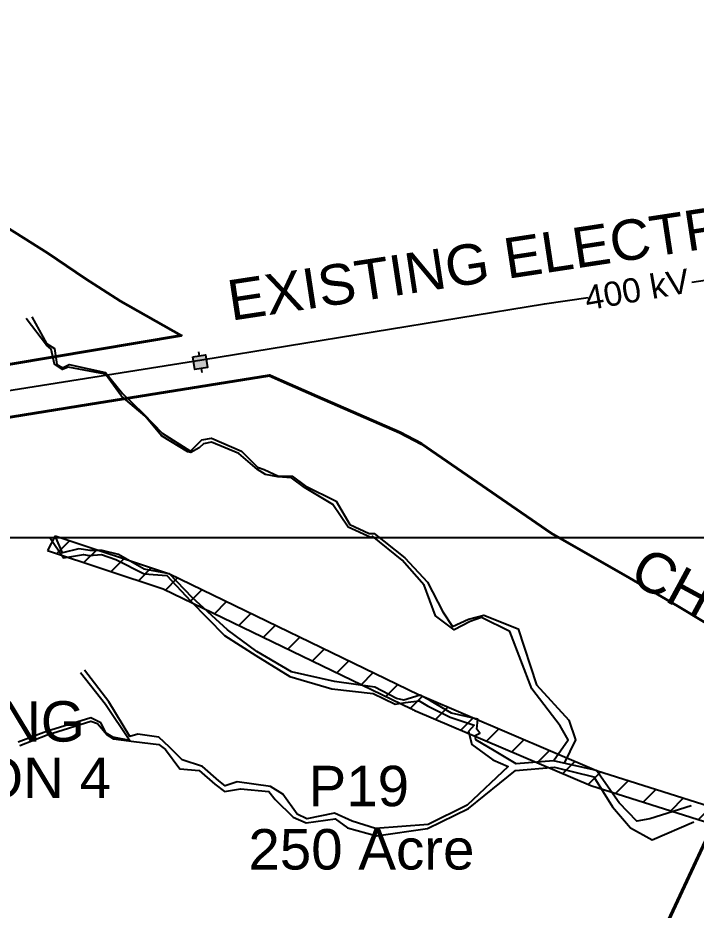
# Model space of a CAD drawing. Header units: metres. Extents: x 201400 to 215600, y 173235 to 1738400.
# Drawn here: x 208207 to 209045, y 1736039 to 1737143 of the extents above; entities that cross this region are included whole.
import ezdxf

# ---------------------------------------------------------------- set-up
doc = ezdxf.new("R2010")
doc.units = ezdxf.units.M
doc.layers.add('250Acres', color=7, linetype='Continuous', lineweight=25)
for name, color, linetype in [('400 KV POWER LINE', 1, 'Continuous'), ('GRID LINES', 250, 'Continuous'), ('name power lines', 1, 'Continuous'), ('new streem', 7, 'Continuous'), ('VILLAGE NAMES', 5, 'Continuous')]:
    doc.layers.add(name, color=color, linetype=linetype)
doc.layers.add('STREAM', color=7, linetype='Continuous', lineweight=0, true_color=0x3dcfff)
doc.styles.get("Standard").update_dxf_attribs({"font": 'arial.ttf', "height": 50})
doc.linetypes.add('ZIGZAG', pattern='A,0.0001,-0.2,[131,ltypeshp.shx,S=0.2,R=0,X=-0.2,Y=0],-0.4,[131,ltypeshp.shx,S=0.2,R=180,X=0.2,Y=0],-0.2', length=0.8001)

msp = doc.modelspace()

# ---------------------------------------------------------------- hatches: boundary and pattern name
at = {"layer": 'name power lines', "linetype": 'Continuous', "ltscale": 190}
h = msp.add_hatch(color=1, dxfattribs=at)
h.paths.add_polyline_path([(201640, 1735685.8), (201655.8, 1735688), (201658, 1735672.2), (201642.2, 1735670)])
h.paths.add_polyline_path([(202044, 1735744.8), (202059.8, 1735747), (202062, 1735731.2), (202046.2, 1735729)])
h.paths.add_polyline_path([(202465, 1735801.8), (202480.8, 1735804), (202483, 1735788.2), (202467.2, 1735786)])
h.paths.add_polyline_path([(202891, 1735863.8), (202906.8, 1735866), (202909, 1735850.2), (202893.2, 1735848)])
h.paths.add_polyline_path([(203298, 1735920.8), (203313.8, 1735923), (203316, 1735907.2), (203300.2, 1735905)])
h.paths.add_polyline_path([(203725, 1735982.8), (203740.8, 1735985), (203743, 1735969.2), (203727.2, 1735967)])
h.paths.add_polyline_path([(204121, 1736037.8), (204136.8, 1736040), (204139, 1736024.2), (204123.2, 1736022)])
h.paths.add_polyline_path([(204548, 1736095.8), (204563.8, 1736098), (204566, 1736082.2), (204550.2, 1736080)])
h.paths.add_polyline_path([(204985.8, 1736168.6), (205001.6, 1736171.2), (205004.2, 1736155.4), (204988.4, 1736152.8)])
h.paths.add_polyline_path([(205407.8, 1736238.6), (205423.6, 1736241.2), (205426.2, 1736225.4), (205410.4, 1736222.8)])
h.paths.add_polyline_path([(205839.8, 1736307.6), (205855.6, 1736310.2), (205858.2, 1736294.4), (205842.4, 1736291.8)])
h.paths.add_polyline_path([(206269.8, 1736375.6), (206285.6, 1736378.2), (206288.2, 1736362.4), (206272.4, 1736359.8)])
h.paths.add_polyline_path([(206703.8, 1736446.6), (206719.6, 1736449.2), (206722.2, 1736433.4), (206706.4, 1736430.8)])
h.paths.add_polyline_path([(207133.8, 1736514.6), (207149.6, 1736517.2), (207152.2, 1736501.4), (207136.4, 1736498.8)])
h.paths.add_polyline_path([(207574.8, 1736586.6), (207590.6, 1736589.2), (207593.2, 1736573.4), (207577.4, 1736570.8)])
h.paths.add_polyline_path([(207987.8, 1736653.6), (208003.6, 1736656.2), (208006.2, 1736640.4), (207990.4, 1736637.8)])
h.paths.add_polyline_path([(208422.8, 1736723.6), (208438.6, 1736726.2), (208441.2, 1736710.4), (208425.4, 1736707.8)])
at = {"layer": 'new streem'}
h = msp.add_hatch(dxfattribs=at)
h.set_pattern_fill('ANSI31', color=151, scale=10)
h.set_pattern_definition([(45, (-23236.586, 12245.986), (-22.4506403, 22.4506403), [])])
h.paths.add_polyline_path([(209227.4, 1736113.5, 0.047567), (209209.9, 1736120.9), (208922, 1736212), (208706.2, 1736304.1, -0.011858), (208701.9, 1736306), (208394, 1736455), (208253, 1736502), (208243.4, 1736484.1), (208386.5, 1736436.4), (208693.2, 1736288, 0.011858), (208698.3, 1736285.7), (208915, 1736193.2), (209203.9, 1736101.8, -0.047567), (209217.9, 1736095.9), (209488.4, 1735949.2, -0.040161), (209499.2, 1735942.3), (210038.4, 1735526.2), (210048, 1735544), (209511.4, 1735958.1, 0.040161), (209497.9, 1735966.8)])

# ---------------------------------------------------------------- linework, layer by layer
at = {"color": 1, "linetype": 'Continuous', "ltscale": 50}
for p, q in [((208429.9, 1736729.8), (208430.7, 1736724.9)), ((208433.3, 1736709.1), (208434.1, 1736704.2))]:
    msp.add_line(p, q, dxfattribs=at)
msp.add_lwpolyline([(208422.8, 1736723.6), (208438.6, 1736726.2), (208441.2, 1736710.4), (208425.4, 1736707.8), (208422.8, 1736723.6)], dxfattribs=at)
at = {"layer": '250Acres', "color": 5, "lineweight": 40}
msp.add_line((209155.3, 1736336.1), (208825.8, 1735629.4), dxfattribs=at)
at = {"layer": '250Acres', "color": 5, "lineweight": 40, "flags": 128}
for points in [[(208243.7, 1736851.8), (208149.9, 1736910.9), (207982.9, 1737060), (207875.6, 1737142.9), (207875.6, 1736660.6), (208408.7, 1736750), (208333.5, 1736792.3), (208289.8, 1736820.6)], [(209155.3, 1736336.1), (209145, 1736341.3), (209022.8, 1736415), (208963.3, 1736449.9), (208866, 1736505.6), (208774.6, 1736568.4), (208705.7, 1736615.9), (208679, 1736630.1), (208576.8, 1736674.6), (208532.7, 1736693.9), (208517.8, 1736700.5), (208293.9, 1736664.4), (207893.1, 1736599.7), (207875.6, 1736596.9), (207875.6, 1736141.2), (207893.1, 1736141.2), (208017.5, 1736141.2), (208017.5, 1736005), (208017.5, 1735914.5), (208214.3, 1735914.5), (208785.3, 1735648.3), (208825.8, 1735629.4)]]:
    msp.add_lwpolyline(points, close=True, dxfattribs=at)
msp.add_lwpolyline([(209910.4, 1735824.8), (209793.9, 1735922.1), (209640.5, 1736037.5), (209571.8, 1736087.3), (209488.9, 1736142.9), (209430.9, 1736180.8), (209363.7, 1736225.9), (209275.7, 1736274.7), (209217.5, 1736304.7), (209188.2, 1736319.8), (209155.3, 1736336.1), (208825.8, 1735629.4), (209506.4, 1735312.1), (209474.9, 1735188.4), (210615.5, 1734843.1)], dxfattribs=at)
at = {"layer": '400 KV POWER LINE', "linetype": 'ZIGZAG', "ltscale": 50, "elevation": 309.6}
for points in [[(209040, 1736816), (209282, 1736852)], [(209040, 1736816), (209282, 1736852)], [(207410, 1736555.3), (207582, 1736583), (208001, 1736651), (208434, 1736720), (208858, 1736789), (208911.9, 1736797)], [(207410, 1736555.3), (207582, 1736583), (208001, 1736651), (208434, 1736720), (208858, 1736789), (208911.9, 1736797)]]:
    msp.add_lwpolyline(points, dxfattribs=at)
at = {"layer": 'GRID LINES', "color": 9, "linetype": 'Continuous'}
msp.add_line((201500, 1736500), (215500, 1736500), dxfattribs=at)
at = {"layer": 'new streem', "color": 151}
msp.add_line((208253, 1736502, 291.4), (208243.4, 1736484.1, 291.4), dxfattribs=at)
at = {"layer": 'new streem', "color": 151, "elevation": 291.4, "flags": 128}
for points in [[(208253, 1736502), (208394, 1736455), (208701.9, 1736306, 0.011858), (208706.2, 1736304.1), (208922, 1736212), (209209.9, 1736120.9, -0.047567), (209227.4, 1736113.5), (209497.9, 1735966.8, -0.040161), (209511.4, 1735958.1), (210048, 1735544)], [(208243.4, 1736484.1), (208386.5, 1736436.4), (208693.2, 1736288, 0.011858), (208698.3, 1736285.7), (208915, 1736193.2), (209203.9, 1736101.8, -0.047567), (209217.9, 1736095.9), (209488.4, 1735949.2, -0.040161), (209499.2, 1735942.3), (210038.4, 1735526.2)]]:
    msp.add_lwpolyline(points, format="xyb", dxfattribs=at)
at = {"layer": 'STREAM'}
for points, elevation in [([(208869, 1736224), (208887, 1736250), (208877, 1736267), (208842, 1736313), (208815, 1736384), (208780, 1736401), (208766, 1736396), (208746, 1736386), (208723, 1736403), (208709.1, 1736441), (208682, 1736471.9), (208645.1, 1736501.9), (208643, 1736500), (208615, 1736512.9), (208596, 1736541), (208561, 1736562), (208545, 1736574), (208528, 1736575), (208513, 1736578), (208503, 1736584), (208480, 1736604), (208446, 1736618), (208436, 1736616), (208431, 1736611), (208420.4, 1736605.4), (208417, 1736606), (208384.1, 1736625.9), (208364, 1736650), (208356.3, 1736656.7), (208335, 1736675), (208315, 1736702), (208269, 1736710.9), (208262, 1736708), (208252, 1736714.5), (208248, 1736733), (208242, 1736738), (208217, 1736771)], 289.5), ([(208224, 1736773), (208242, 1736740), (208252, 1736734), (208255, 1736714), (208262, 1736710), (208270.1, 1736713.9), (208315, 1736704), (208336, 1736678), (208362.1, 1736653), (208385, 1736629), (208420, 1736607), (208425.1, 1736611.9), (208434, 1736621), (208446, 1736623), (208483, 1736607), (208503, 1736587), (208511, 1736584), (208529, 1736576), (208546, 1736576), (208562, 1736564), (208600.1, 1736545), (208617, 1736516), (208641.1, 1736504.9), (208647, 1736505), (208685, 1736474.9), (208713, 1736445), (208732, 1736408), (208744, 1736390), (208764, 1736399), (208783, 1736404), (208825.1, 1736387.2), (208848, 1736318), (208888, 1736274), (208896, 1736249.9), (208882.3, 1736221)], 305.7), ([(208246, 1736500), (208263, 1736475), (208288, 1736479), (208295, 1736478), (208310, 1736479), (208328, 1736473), (208363, 1736455), (208391, 1736453), (208420.1, 1736421.9), (208462, 1736379), (208501, 1736354), (208543, 1736328), (208595, 1736313), (208646, 1736307), (208673, 1736294), (208686.1, 1736296.1), (208703, 1736298), (208713, 1736292), (208741, 1736278), (208771, 1736268), (208764, 1736260), (208768, 1736244), (208794, 1736225), (208813, 1736217), (208762, 1736169), (208713.9, 1736145), (208649, 1736140), (208620.1, 1736149), (208598, 1736159), (208564, 1736152), (208552, 1736158), (208534.3, 1736182.5), (208518.9, 1736191.9), (208478, 1736198), (208463, 1736193), (208455, 1736198.9), (208435, 1736217), (208410, 1736225), (208394.1, 1736240.9), (208381, 1736253), (208355, 1736256.9), (208345, 1736254), (208319, 1736297), (208289, 1736336)], 307.6), ([(209039, 1736168), (208988, 1736152), (208972, 1736149), (208950, 1736172), (208922, 1736212), (208869, 1736224), (208822.9, 1736220), (208796, 1736236), (208773, 1736250), (208772, 1736255), (208778, 1736258), (208774, 1736263), (208775.3, 1736275.5), (208743, 1736283), (208717, 1736298), (208704, 1736305), (208684, 1736299), (208675, 1736301), (208648, 1736315), (208598, 1736322), (208545, 1736334), (208502, 1736359), (208466, 1736386), (208422, 1736426), (208394, 1736455), (208363, 1736461), (208331, 1736479), (208311, 1736484), (208296, 1736484), (208282, 1736486), (208262, 1736481), (208253, 1736502)], 291.4), ([(208209.3, 1736243), (208243, 1736256), (208297, 1736273), (208305, 1736270), (208317, 1736256), (208325, 1736250.9), (208350, 1736247.9), (208381, 1736244), (208389.1, 1736238), (208407, 1736214), (208431, 1736212), (208450.1, 1736195), (208462, 1736186), (208482, 1736189), (208517, 1736185.9), (208524.9, 1736176), (208547, 1736154), (208563, 1736147), (208599, 1736152), (208614.1, 1736141.1), (208650, 1736131), (208713, 1736140), (208764, 1736165), (208822, 1736211.9), (208870, 1736216), (208919, 1736204), (208942, 1736167), (208964, 1736141), (208991, 1736126), (209042.3, 1736148.5)], 303.5)]:
    msp.add_lwpolyline(points, dxfattribs=dict(at, elevation=elevation))
at = {"layer": 'STREAM', "linetype": 'Continuous', "lineweight": 25}
for points, elevation in [([(208869, 1736224), (208887, 1736250), (208877, 1736267), (208842, 1736313), (208815, 1736384), (208780, 1736401), (208766, 1736396), (208746, 1736386), (208723, 1736403), (208709.1, 1736441), (208682, 1736471.9), (208645.1, 1736501.9), (208643, 1736500), (208615, 1736512.9), (208596, 1736541), (208561, 1736562), (208545, 1736574), (208528, 1736575), (208513, 1736578), (208503, 1736584), (208480, 1736604), (208446, 1736618), (208436, 1736616), (208431, 1736611), (208420.4, 1736605.4), (208417, 1736606), (208384.1, 1736625.9), (208364, 1736650), (208356.3, 1736656.7), (208335, 1736675), (208315, 1736702), (208269, 1736710.9), (208262, 1736708), (208252, 1736714.5), (208248, 1736733), (208242, 1736738), (208217, 1736771)], 289.5), ([(208869, 1736224), (208887, 1736250), (208877, 1736267), (208842, 1736313), (208815, 1736384), (208780, 1736401), (208766, 1736396), (208746, 1736386), (208723, 1736403), (208709.1, 1736441), (208682, 1736471.9), (208645.1, 1736501.9), (208643, 1736500), (208615, 1736512.9), (208596, 1736541), (208561, 1736562), (208545, 1736574), (208528, 1736575), (208513, 1736578), (208503, 1736584), (208480, 1736604), (208446, 1736618), (208436, 1736616), (208431, 1736611), (208420.4, 1736605.4), (208417, 1736606), (208384.1, 1736625.9), (208364, 1736650), (208356.3, 1736656.7), (208335, 1736675), (208315, 1736702), (208269, 1736710.9), (208262, 1736708), (208252, 1736714.5), (208248, 1736733), (208242, 1736738), (208217, 1736771)], 289.5), ([(208224, 1736773), (208242, 1736740), (208252, 1736734), (208255, 1736714), (208262, 1736710), (208270.1, 1736713.9), (208315, 1736704), (208336, 1736678), (208362.1, 1736653), (208385, 1736629), (208420, 1736607), (208425.1, 1736611.9), (208434, 1736621), (208446, 1736623), (208483, 1736607), (208503, 1736587), (208511, 1736584), (208529, 1736576), (208546, 1736576), (208562, 1736564), (208600.1, 1736545), (208617, 1736516), (208641.1, 1736504.9), (208647, 1736505), (208685, 1736474.9), (208713, 1736445), (208732, 1736408), (208744, 1736390), (208764, 1736399), (208783, 1736404), (208825.1, 1736387.2), (208848, 1736318), (208888, 1736274), (208896, 1736249.9), (208882.3, 1736221)], 305.7), ([(208224, 1736773), (208242, 1736740), (208252, 1736734), (208255, 1736714), (208262, 1736710), (208270.1, 1736713.9), (208315, 1736704), (208336, 1736678), (208362.1, 1736653), (208385, 1736629), (208420, 1736607), (208425.1, 1736611.9), (208434, 1736621), (208446, 1736623), (208483, 1736607), (208503, 1736587), (208511, 1736584), (208529, 1736576), (208546, 1736576), (208562, 1736564), (208600.1, 1736545), (208617, 1736516), (208641.1, 1736504.9), (208647, 1736505), (208685, 1736474.9), (208713, 1736445), (208732, 1736408), (208744, 1736390), (208764, 1736399), (208783, 1736404), (208825.1, 1736387.2), (208848, 1736318), (208888, 1736274), (208896, 1736249.9), (208882.3, 1736221)], 305.7), ([(208246, 1736500), (208263, 1736475), (208288, 1736479), (208295, 1736478), (208310, 1736479), (208328, 1736473), (208363, 1736455), (208391, 1736453), (208420.1, 1736421.9), (208462, 1736379), (208501, 1736354), (208543, 1736328), (208595, 1736313), (208646, 1736307), (208673, 1736294), (208686.1, 1736296.1), (208703, 1736298), (208713, 1736292), (208741, 1736278), (208771, 1736268), (208764, 1736260), (208768, 1736244), (208794, 1736225), (208813, 1736217), (208762, 1736169), (208713.9, 1736145), (208649, 1736140), (208620.1, 1736149), (208598, 1736159), (208564, 1736152), (208552, 1736158), (208534.3, 1736182.5), (208518.9, 1736191.9), (208478, 1736198), (208463, 1736193), (208455, 1736198.9), (208435, 1736217), (208410, 1736225), (208394.1, 1736240.9), (208381, 1736253), (208355, 1736256.9), (208345, 1736254), (208319, 1736297), (208289, 1736336)], 307.6), ([(208246, 1736500), (208263, 1736475), (208288, 1736479), (208295, 1736478), (208310, 1736479), (208328, 1736473), (208363, 1736455), (208391, 1736453), (208420.1, 1736421.9), (208462, 1736379), (208501, 1736354), (208543, 1736328), (208595, 1736313), (208646, 1736307), (208673, 1736294), (208686.1, 1736296.1), (208703, 1736298), (208713, 1736292), (208741, 1736278), (208771, 1736268), (208764, 1736260), (208768, 1736244), (208794, 1736225), (208813, 1736217), (208762, 1736169), (208713.9, 1736145), (208649, 1736140), (208620.1, 1736149), (208598, 1736159), (208564, 1736152), (208552, 1736158), (208534.3, 1736182.5), (208518.9, 1736191.9), (208478, 1736198), (208463, 1736193), (208455, 1736198.9), (208435, 1736217), (208410, 1736225), (208394.1, 1736240.9), (208381, 1736253), (208355, 1736256.9), (208345, 1736254), (208319, 1736297), (208289, 1736336)], 307.6), ([(209039, 1736168), (208988, 1736152), (208972, 1736149), (208950, 1736172), (208922, 1736212), (208869, 1736224), (208822.9, 1736220), (208796, 1736236), (208773, 1736250), (208772, 1736255), (208778, 1736258), (208774, 1736263), (208775.3, 1736275.5), (208743, 1736283), (208717, 1736298), (208704, 1736305), (208684, 1736299), (208675, 1736301), (208648, 1736315), (208598, 1736322), (208545, 1736334), (208502, 1736359), (208466, 1736386), (208422, 1736426), (208394, 1736455), (208363, 1736461), (208331, 1736479), (208311, 1736484), (208296, 1736484), (208282, 1736486), (208262, 1736481), (208253, 1736502)], 291.4), ([(209039, 1736168), (208988, 1736152), (208972, 1736149), (208950, 1736172), (208922, 1736212), (208869, 1736224), (208822.9, 1736220), (208796, 1736236), (208773, 1736250), (208772, 1736255), (208778, 1736258), (208774, 1736263), (208775.3, 1736275.5), (208743, 1736283), (208717, 1736298), (208704, 1736305), (208684, 1736299), (208675, 1736301), (208648, 1736315), (208598, 1736322), (208545, 1736334), (208502, 1736359), (208466, 1736386), (208422, 1736426), (208394, 1736455), (208363, 1736461), (208331, 1736479), (208311, 1736484), (208296, 1736484), (208282, 1736486), (208262, 1736481), (208253, 1736502)], 291.4), ([(208284, 1736333), (208315.1, 1736293.9), (208345.1, 1736248.9), (208324, 1736253), (208316, 1736258), (208309.1, 1736271), (208297, 1736277), (208242, 1736260), (208207.1, 1736247)], 301), ([(208284, 1736333), (208315.1, 1736293.9), (208345.1, 1736248.9), (208324, 1736253), (208316, 1736258), (208309.1, 1736271), (208297, 1736277), (208242, 1736260), (208207.1, 1736247)], 301), ([(208209.3, 1736243), (208243, 1736256), (208297, 1736273), (208305, 1736270), (208317, 1736256), (208325, 1736250.9), (208350, 1736247.9), (208381, 1736244), (208389.1, 1736238), (208407, 1736214), (208431, 1736212), (208450.1, 1736195), (208462, 1736186), (208482, 1736189), (208517, 1736185.9), (208524.9, 1736176), (208547, 1736154), (208563, 1736147), (208599, 1736152), (208614.1, 1736141.1), (208650, 1736131), (208713, 1736140), (208764, 1736165), (208822, 1736211.9), (208870, 1736216), (208919, 1736204), (208942, 1736167), (208964, 1736141), (208991, 1736126), (209042.3, 1736148.5)], 303.5), ([(208209.3, 1736243), (208243, 1736256), (208297, 1736273), (208305, 1736270), (208317, 1736256), (208325, 1736250.9), (208350, 1736247.9), (208381, 1736244), (208389.1, 1736238), (208407, 1736214), (208431, 1736212), (208450.1, 1736195), (208462, 1736186), (208482, 1736189), (208517, 1736185.9), (208524.9, 1736176), (208547, 1736154), (208563, 1736147), (208599, 1736152), (208614.1, 1736141.1), (208650, 1736131), (208713, 1736140), (208764, 1736165), (208822, 1736211.9), (208870, 1736216), (208919, 1736204), (208942, 1736167), (208964, 1736141), (208991, 1736126), (209042.3, 1736148.5)], 303.5)]:
    msp.add_lwpolyline(points, dxfattribs=dict(at, elevation=elevation))
at = {"layer": 'STREAM', "linetype": 'Continuous', "elevation": 301}
msp.add_lwpolyline([(208284, 1736333), (208315.1, 1736293.9), (208345.1, 1736248.9), (208324, 1736253), (208316, 1736258), (208309.1, 1736271), (208297, 1736277), (208242, 1736260), (208207.1, 1736247)], dxfattribs=at)

# ---------------------------------------------------------------- texts
at = {"layer": '250Acres', "linetype": 'Continuous', "lineweight": 40, "ltscale": 50}
for s, p in [('POOLING ', (207971.1, 1736247.6)), ('STATION 4', (207961, 1736177.7)), ('P19', (208566.1, 1736167.7)), ('250 Acre', (208491.7, 1736089.4))]:
    msp.add_text(s, height=50, dxfattribs=at).set_placement(p)
at = {"layer": '400 KV POWER LINE', "color": 1, "linetype": 'ZIGZAG', "ltscale": 50}
msp.add_text('EXISTING ELECTRICAL LINE 765 KV', height=50, rotation=8.6357, dxfattribs=at).set_placement((208470.3, 1736768.1, 309.6))
at = {"layer": '400 KV POWER LINE', "linetype": 'ZIGZAG', "ltscale": 50}
msp.add_text('400 kV', height=30, rotation=9.9592, dxfattribs=at).set_placement((208910.5, 1736780.9, 309.6))
msp.add_text('400 kV', height=30, rotation=9.9592, dxfattribs=at).set_placement((208910.5, 1736780.9, 309.6))
at = {"layer": 'VILLAGE NAMES', "color": 7}
msp.add_text('CHINTALAPALLE', height=50, rotation=331.5574, dxfattribs=at).set_placement((208960.3, 1736446.4))
at = {"layer": 'VILLAGE NAMES'}
msp.add_text('CHINTALAPALLE', height=50, rotation=331.5574, dxfattribs=at).set_placement((208960.3, 1736446.4))
msp.add_text('CHINTALAPALLE', height=50, rotation=331.5574, dxfattribs=at).set_placement((208960.3, 1736446.4))

doc.saveas('drawing.dxf')
